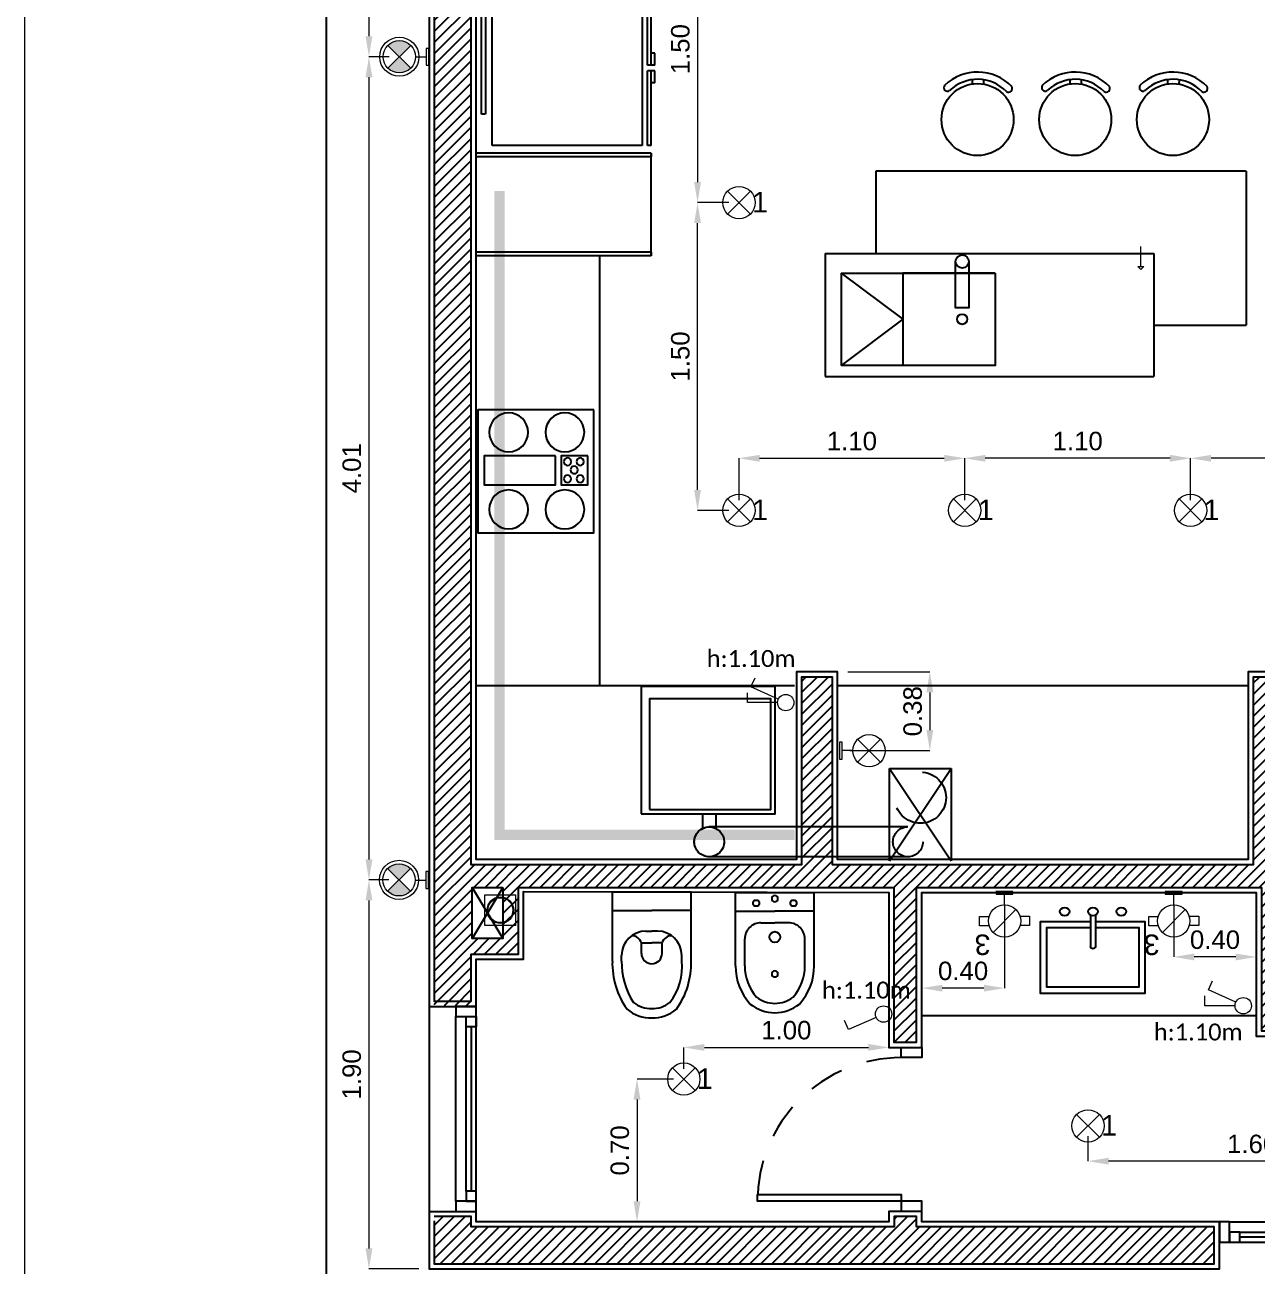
# Model space of a CAD drawing. Header units: millimetres. Extents: x 430 to 1353, y -204 to 152.
# Drawn here: x 430.02 to 436.03, y -44.97 to -38.92 of the extents above; entities that cross this region are included whole.
import ezdxf

# ---------------------------------------------------------------- set-up
doc = ezdxf.new("R2010")
doc.units = ezdxf.units.MM
doc.linetypes.add('DASHED', pattern=[0.3, 0.17, -0.13])
doc.layers.get('0').update_dxf_attribs({"color": 250})
doc.layers.get('Defpoints').update_dxf_attribs({"color": 252})
for name, color, linetype in [('AR - Carpinteria', 252, 'Continuous'), ('AR - Equipamiento Fijo', 252, 'Continuous'), ('AR - Ht', 252, 'Continuous'), ('AR - Proyeccion', 252, 'DASHED'), ('AR - Vista 05', 252, 'Continuous'), ('AR - Vista 1', 252, 'Continuous'), ('AR - Vista 4', 252, 'Continuous'), ('AR-VISTA-1', 252, 'Continuous')]:
    doc.layers.add(name, color=color, linetype=linetype)
for name, color, linetype, lineweight in [('ND-Apliques', 1, 'Continuous', 15), ('ND-Cotas', 252, 'Continuous', 9), ('ND-GLOBAL_Notas', 252, 'Continuous', 9), ('ND-Llaves', 92, 'Continuous', 9)]:
    doc.layers.add(name, color=color, linetype=linetype, lineweight=lineweight)
doc.styles.add('Cota General 1 50', font='arial.ttf')
doc.styles.add('IMPLANTACION', font='arial.ttf', dxfattribs={"height": 0.3})
doc.styles.get("Standard").update_dxf_attribs({"font": 'arial.ttf'})
doc.dimstyles.new('Copia de Cota General 1 50 ND', dxfattribs={"dimtxt": 0.09, "dimasz": 0.1, "dimexe": 0, "dimexo": 0.05, "dimgap": 0.0375, "dimtad": 1, "dimzin": 0, "dimdsep": 46, "dimtxsty": 'Cota General 1 50', "dimcen": 0.225, "dimdle": 0.1, "dimclrd": 256, "dimclre": 256, "dimclrt": 1, "dimadec": 0, "dimazin": 0, "dimtfac": 1, "dimtix": 1, "dimtmove": 2, "dimatfit": 3, "dimfxl": 1, "dimtolj": 1, "dimtzin": 0, "dimlwd": -1, "dimlwe": -1, "dimarcsym": 0})

# ---------------------------------------------------------------- blocks, each defined once
blk = doc.blocks.new('Aplique_pared_baño')
for p, q in [((-0.0551, 0.0876), (0.0561, 0.1988)), ((-0.0002, 0.0645), (-0.0002, 0.0125)), ((-0.0412, 0), (0.0414, 0))]:
    blk.add_line(p, q)
for points in [[(-0.0747, 0.1203), (-0.1214, 0.1203), (-0.1214, 0.166), (-0.0747, 0.166)], [(0.0757, 0.166), (0.1224, 0.166), (0.1224, 0.1203), (0.0757, 0.1203)]]:
    blk.add_lwpolyline(points)
blk.add_lwpolyline([(-0.0412, 0), (0.0412, 0), (0.0412, 0.0125), (-0.0412, 0.0125)], close=True)
blk.add_circle((0.0005, 0.1432), 0.0786)
at = {"insert": (0.0696, 0.3085), "char_height": 0.1, "attachment_point": 1, "style": 'IMPLANTACION'}
blk.add_mtext_dynamic_manual_height_columns('3', width=0.089627, gutter_width=1.5, heights=[0], dxfattribs=at)
blk = doc.blocks.new('Aplique_ext_caja 7x7')
for p, q in [((-0.0556, 0.0556), (0.0556, -0.0556)), ((-0.0556, -0.0556), (0.0556, 0.0556))]:
    blk.add_line(p, q)
blk.add_circle((0, 0), 0.0786)
blk = doc.blocks.new('*U435')
blk.add_blockref('Aplique_ext_caja 7x7', (0, 0))
at = {"insert": (0.0634, 0.0523), "char_height": 0.1, "attachment_point": 1, "style": 'IMPLANTACION'}
blk.add_mtext_dynamic_manual_height_columns('1', width=0.080108, gutter_width=0.5582, heights=[0], dxfattribs=at)
blk = doc.blocks.new('*U427')
blk.add_blockref('Aplique_ext_caja 7x7', (0, 0))
at = {"insert": (0.0634, 0.0523), "char_height": 0.1, "attachment_point": 1, "style": 'IMPLANTACION'}
blk.add_mtext_dynamic_manual_height_columns('1', width=0.080108, gutter_width=0.5582, heights=[0], dxfattribs=at)
blk = doc.blocks.new('*U428')
blk.add_blockref('Aplique_ext_caja 7x7', (0, 0))
at = {"insert": (0.0634, 0.0523), "char_height": 0.1, "attachment_point": 1, "style": 'IMPLANTACION'}
blk.add_mtext_dynamic_manual_height_columns('1', width=0.080108, gutter_width=0.5582, heights=[0], dxfattribs=at)
blk = doc.blocks.new('*U429')
blk.add_blockref('Aplique_ext_caja 7x7', (0, 0))
at = {"insert": (0.0634, 0.0523), "char_height": 0.1, "attachment_point": 1, "style": 'IMPLANTACION'}
blk.add_mtext_dynamic_manual_height_columns('1', width=0.080108, gutter_width=0.5582, heights=[0], dxfattribs=at)
blk = doc.blocks.new('*U374')
blk.add_blockref('Aplique_ext_caja 7x7', (0, 0))
at = {"insert": (0.0634, 0.0523), "char_height": 0.1, "attachment_point": 1, "style": 'IMPLANTACION'}
blk.add_mtext_dynamic_manual_height_columns('1', width=0.080108, gutter_width=0.5582, heights=[0], dxfattribs=at)
blk = doc.blocks.new('*U378')
blk.add_blockref('Aplique_ext_caja 7x7', (0, 0))
at = {"insert": (0.0634, 0.0523), "char_height": 0.1, "attachment_point": 1, "style": 'IMPLANTACION'}
blk.add_mtext_dynamic_manual_height_columns('1', width=0.080108, gutter_width=0.5582, heights=[0], dxfattribs=at)
blk = doc.blocks.new('Extracttor_de_aire')
for p, q in [((0, 0), (0, 0.15)), ((0, 0.15), (0.15, 0.15)), ((0.15, 0), (0.15, 0.15)), ((0.15, 0), (0, 0))]:
    blk.add_line(p, q)
for radius in [0.0649, 0.0607]:
    blk.add_circle((0.075, 0.075), radius)
blk = doc.blocks.new('Llave_2_puntos')
for points in [[(0, 0.11), (0, 0.2563), (0.0478, 0.2563)], [(0.0166, 0.1064), (0.0773, 0.2395), (0.1208, 0.2197)]]:
    blk.add_lwpolyline(points)
blk.add_circle((0, 0.07), 0.04)
blk = doc.blocks.new('Aplieque_Cielo-tierra')
h = blk.add_hatch(color=256)
h.dxf.hatch_style = 1
h.paths.add_polyline_path([(0.0004, 0.1432), (-0.0552, 0.1988, 0.293406), (-0.0733, 0.1157, 0.107717), (-0.0552, 0.0876)])
h.paths.add_polyline_path([(0.0741, 0.1706, 0.107717), (0.056, 0.1988), (0.0004, 0.1432), (0.056, 0.0876, 0.293406)])
for p, q in [((-0.0552, 0.1988), (0.056, 0.0876)), ((-0.0552, 0.0876), (0.056, 0.1988)), ((-0.0003, 0.0645), (-0.0003, 0.0125)), ((-0.0413, 0), (0.0413, 0))]:
    blk.add_line(p, q)
blk.add_lwpolyline([(-0.0413, 0), (0.041, 0), (0.041, 0.0125), (-0.0413, 0.0125)], close=True)
for radius in [0.0953, 0.0786]:
    blk.add_circle((0.0004, 0.1432), radius)
blk = doc.blocks.new('A$C6d3acbdb')
for p, q in [((0.023, 0.1988), (0.1342, 0.0876)), ((0.023, 0.0876), (0.1342, 0.1988)), ((0.078, 0.0645), (0.078, 0.0125)), ((0.037, 0), (0.1195, 0))]:
    blk.add_line(p, q)
blk.add_lwpolyline([(0.037, 0), (0.1193, 0), (0.1193, 0.0125), (0.037, 0.0125)], close=True)
blk.add_circle((0.0786, 0.1432), 0.0786)
blk = doc.blocks.new('Llave_1_punto')
blk.add_lwpolyline([(0.0166, 0.1064), (0.0773, 0.2395), (0.1208, 0.2197)])
blk.add_circle((0, 0.07), 0.04)
blk = doc.blocks.new('GDFGSDGS')
for points in [[(2378.0846, 1626.4541), (2378.0846, 1625.8891), (2377.4847, 1625.8891), (2377.4847, 1626.4541)], [(2377.8591, 1626.4244), (2377.8591, 1626.295), (2377.7191, 1626.295), (2377.7191, 1626.4244)], [(2377.8591, 1626.2678), (2377.8591, 1625.9206), (2377.7191, 1625.9206), (2377.7191, 1626.2678)]]:
    blk.add_lwpolyline(points, close=True)
for centre, radius in [((2377.5986, 1626.313), 0.095), ((2377.748, 1626.3874), 0.018), ((2377.7912, 1626.3588), 0.018), ((2377.8314, 1626.3874), 0.018), ((2377.9746, 1626.313), 0.095), ((2377.748, 1626.3263), 0.018), ((2377.8314, 1626.3263), 0.018), ((2377.5986, 1626.0392), 0.095), ((2377.9746, 1626.0392), 0.095)]:
    blk.add_circle(centre, radius)
blk = doc.blocks.new('Muko07pl')
at = {"color": 0, "linetype": 'ByBlock'}
for p, q in [((-0.2678, 0), (0.2238, 0)), ((-0.2678, -0.0155), (-0.2678, 0)), ((0.2238, -0.0155), (0.2238, 0)), ((-0.3983, -0.0443), (0.3543, -0.0443)), ((-0.3983, -0.6643), (-0.3983, -0.0443)), ((-0.2678, -0.0177), (0.2238, -0.0177)), ((0.3543, -0.0443), (0.3543, -0.6643)), ((0.3543, -0.6643), (-0.3983, -0.6643)), ((-0.3983, -0.6864), (-0.0886, -0.6864)), ((-0.3983, -0.7019), (-0.3983, -0.6864)), ((-0.3983, -0.7019), (-0.0886, -0.7019)), ((-0.1383, -0.7019), (-0.0886, -0.7019)), ((-0.1383, -0.7174), (-0.1383, -0.7019)), ((-0.1383, -0.7174), (-0.0886, -0.7174)), ((-0.0886, -0.7019), (-0.0886, -0.6864)), ((-0.0886, -0.7174), (-0.0886, -0.7019)), ((-0.0663, -0.6864), (0.3543, -0.6864)), ((-0.0663, -0.7019), (-0.0663, -0.6864)), ((-0.0663, -0.7174), (-0.0663, -0.7019)), ((-0.0663, -0.7019), (-0.0166, -0.7019)), ((-0.0663, -0.7019), (0.3543, -0.7019)), ((-0.0663, -0.7174), (-0.0166, -0.7174)), ((-0.0166, -0.7174), (-0.0166, -0.7019)), ((0.3543, -0.7019), (0.3543, -0.6864))]:
    blk.add_line(p, q, dxfattribs=at)
blk = doc.blocks.new('bacha')
for p, q in [((519.8093, 72.6797), (519.8093, 72.8317)), ((519.8333, 72.6797), (519.8333, 72.8317))]:
    blk.add_line(p, q)
for points in [[(519.8093, 72.7107), (519.5647, 72.7107), (519.5647, 73.0584), (520.0757, 73.0584), (520.0757, 72.7107), (519.8333, 72.7107)], [(519.8093, 72.7407), (519.5947, 72.7407), (519.5947, 73.0284), (520.0457, 73.0284), (520.0457, 72.7407), (519.8333, 72.7407)]]:
    blk.add_lwpolyline(points)
blk.add_arc((519.8213, 72.8305), 0.0121, 5.54641, 174.45359)
at = {"extrusion": (0, 0, -1)}
for centre in [(519.6832, 72.6611), (519.8213, 72.6611), (519.9593, 72.6611)]:
    blk.add_ellipse(centre, major_axis=(0.0235, 0), ratio=0.85, start_param=3.141593, end_param=9.424778, dxfattribs=at)
blk = doc.blocks.new('BIDE2-VS')
for p, q in [((-0.19, 0), (0.19, 0)), ((-0.19, -0.3541), (-0.19, 0)), ((0.19, -0.3541), (0.19, 0)), ((-0.19, -0.09), (0, -0.09)), ((0.19, -0.09), (0, -0.09)), ((-0.0669, -0.146), (0, -0.146)), ((0.0669, -0.146), (0, -0.146)), ((-0.145, -0.3541), (-0.145, -0.2242)), ((0.145, -0.3541), (0.145, -0.2242)), ((-0.145, -0.3541), (-0.145, -0.3273))]:
    blk.add_line(p, q)
for centre, radius in [((-0.09, -0.0515), 0.015), ((0.09, -0.0515), 0.015), ((0, -0.215), 0.026)]:
    blk.add_circle(centre, radius)
for centre, radius, start, end in [((0, -0.0302), 0.015, 90, 270), ((0, -0.0302), 0.015, 270, 90), ((-0.0669, -0.2242), 0.0781, 89.99997, 179.99998), ((0.0669, -0.2242), 0.0781, 0.00002, 90.00003), ((0.0839, -0.3541), 0.2739, 179.99999, 222.22556), ((0.0839, -0.3541), 0.2289, 179.99999, 221.31589), ((-0.0839, -0.3541), 0.2289, 318.68411, 0.00001), ((-0.0839, -0.3541), 0.2739, 317.77444, 0.00001), ((0, -0.3927), 0.015, 90, 270), ((0, -0.3927), 0.015, 270, 90), ((0, -0.39), 0.19, 231.24686, 270), ((0, -0.39), 0.145, 232.61896, 270), ((0, -0.39), 0.145, 270, 307.38104), ((0, -0.39), 0.19, 270, 308.75314)]:
    blk.add_arc(centre, radius, start, end)
blk = doc.blocks.new('INOD3-VS')
for p, q in [((-0.19, 0), (0.19, 0)), ((-0.19, -0.3341), (-0.19, 0)), ((0.19, -0.3341), (0.19, 0)), ((-0.19, -0.09), (0, -0.09)), ((0.19, -0.09), (0, -0.09)), ((-0.0277, -0.19), (0, -0.19)), ((0.0277, -0.19), (0, -0.19)), ((-0.05, -0.2972), (-0.05, -0.2472)), ((-0.05, -0.2472), (0, -0.2472)), ((0.05, -0.2472), (0, -0.2472)), ((0.05, -0.2972), (0.05, -0.2472)), ((-0.145, -0.3341), (-0.145, -0.3073)), ((0.145, -0.3341), (0.145, -0.3073))]:
    blk.add_line(p, q)
for centre, radius, start, end in [((-0.0277, -0.3073), 0.1173, 90, 179.99998), ((-0.0948, -0.2591), 0.0464, 14.88512, 92.9268), ((0.0277, -0.3073), 0.1173, 0.00002, 90), ((0.0948, -0.2591), 0.0464, 87.0732, 165.11488), ((0, -0.2972), 0.05, 179.99997, 270), ((0, -0.2972), 0.05, 270, 0.00003), ((0.1948, -0.3441), 0.3849, 178.52085, 215.40847), ((0.1977, -0.3446), 0.3429, 178.2465, 213.55057), ((-0.1274, -0.3646), 0.2741, 321.81013, 6.3928), ((-0.1924, -0.3448), 0.3826, 324.47335, 1.59733), ((0, -0.4189), 0.145, 232.61896, 270), ((0, -0.4189), 0.145, 270, 307.38104), ((0, -0.4189), 0.19, 231.24686, 270), ((0, -0.4189), 0.19, 270, 308.75314)]:
    blk.add_arc(centre, radius, start, end)
blk = doc.blocks.new('*U88')
at = {"color": 8}
for p, q in [((0.775, 0.075), (1.4, 0.075)), ((0.725, 0.025), (0.1, 0.025))]:
    blk.add_line(p, q, dxfattribs=at)
at = {"layer": 'AR - Carpinteria'}
for p, q in [((0.05, 0.1), (1.45, 0.1)), ((0.05, 0), (1.45, 0)), ((0.1, 0.05), (0.725, 0.05)), ((1.4, 0.05), (0.775, 0.05))]:
    blk.add_line(p, q, dxfattribs=at)
for points in [[(0, 0), (0.05, 0), (0.05, 0.1), (0, 0.1)], [(0.775, 0.1), (0.725, 0.1), (0.725, 0.05), (0.775, 0.05)], [(1.45, 0.1), (1.4, 0.1), (1.4, 0.05), (1.45, 0.05)], [(1.45, 0), (1.5, 0), (1.5, 0.1), (1.45, 0.1)], [(0.05, 0), (0.1, 0), (0.1, 0.05), (0.05, 0.05)], [(0.725, 0), (0.775, 0), (0.775, 0.05), (0.725, 0.05)]]:
    blk.add_lwpolyline(points, close=True, dxfattribs=at)
blk = doc.blocks.new('*U492')
blk.add_lwpolyline([(0.05, 0.1), (0.05, 0.8), (0.0833, 0.8), (0.0833, 0.1)], close=True)
for points in [[(0, 0), (0.05, 0), (0.05, 0.1), (0, 0.1)], [(0.8, 0), (0.75, 0), (0.75, 0.1), (0.8, 0.1)]]:
    blk.add_lwpolyline(points)
at = {"color": 8, "linetype": 'DASHED'}
blk.add_arc((0.05, 0.1), 0.7, 360, 90, dxfattribs=at)
blk = doc.blocks.new('*U496')
at = {"color": 8}
blk.add_line((0.9, 0.025), (0.1, 0.025), dxfattribs=at)
at = {"layer": 'AR - Carpinteria'}
for p, q in [((0.05, 0.1), (0.95, 0.1)), ((0.05, 0), (0.95, 0)), ((0.1, 0.05), (0.9, 0.05))]:
    blk.add_line(p, q, dxfattribs=at)
for points in [[(0, 0), (0.05, 0), (0.05, 0.1), (0, 0.1)], [(0.95, 0), (1, 0), (1, 0.1), (0.95, 0.1)], [(0.05, 0), (0.1, 0), (0.1, 0.05), (0.05, 0.05)], [(0.95, 0), (0.9, 0), (0.9, 0.05), (0.95, 0.05)]]:
    blk.add_lwpolyline(points, close=True, dxfattribs=at)
blk = doc.blocks.new('PLANTA BAJA')
at = {"layer": 'AR - Ht', "true_color": 0x383838, "transparency": 33554610}
h = blk.add_hatch(dxfattribs=at)
h.set_pattern_fill('ANSI31', color=250, scale=0.012)
h.set_pattern_definition([(45, (-605.2518, -51.777135), (-0.0269407684, 0.0269407684), [])])
h.paths.add_polyline_path([(23.605, 24.735), (23.425, 24.735), (23.425, 24.69), (22.52, 24.69), (22.52, 24.6304), (22.7591, 24.6304), (22.7591, 24.5804), (22.52, 24.5804), (22.52, 24.52), (23.425, 24.52), (23.425, 24.45), (23.605, 24.45)])
h.paths.add_polyline_path([(18.205, 30.805), (18.025, 30.805), (18.025, 30.625), (18.205, 30.625)])
h.paths.add_polyline_path([(0.205, 16.225), (1.215, 16.225), (1.215, 16.405), (0.025, 16.405), (0.025, 10.52), (0.205, 10.52), (0.205, 11.8904), (0.205, 13.0025), (1.1975, 13.0025), (1.1975, 13.0679), (0.5175, 13.0679), (0.5175, 13.1179), (1.1975, 13.1179), (1.1975, 13.1825), (0.205, 13.1825), (0.205, 14.9569), (0.82, 14.9569), (0.82, 15.0769), (0.205, 15.0769)])
h.paths.add_polyline_path([(4.45, 16.405), (2.165, 16.405), (2.165, 16.225), (3.625, 16.225), (3.625, 13.1825), (2.6375, 13.1825), (2.6375, 13.1179), (3.3175, 13.1179), (3.3175, 13.0679), (2.6375, 13.0679), (2.6375, 13.0025), (3.625, 13.0025), (3.625, 12.015), (3.805, 12.015), (3.805, 16.225), (4.45, 16.225)])
h.paths.add_polyline_path([(7.455, 16.405), (5.5, 16.405), (5.5, 16.225), (7.455, 16.225)])
h.paths.add_polyline_path([(7.34, 11.005), (3.805, 11.005), (3.805, 11.075), (3.625, 11.075), (3.625, 10.825), (4.155, 10.825), (4.155, 8.47), (3.625, 8.47), (3.625, 8.35), (4.275, 8.35), (4.275, 10.825), (7.22, 10.825), (7.22, 7.405), (7.225, 7.405), (7.225, 0.025), (7.405, 0.025), (7.405, 7.225), (7.475, 7.225), (7.475, 7.405), (7.34, 7.405)])
h.paths.add_polyline_path([(3.805, 7.405), (2.615, 7.405), (2.615, 7.8154), (2.495, 7.8154), (2.495, 7.405), (0.205, 7.405), (0.205, 7.96), (0.025, 7.96), (0.025, 0.025), (0.205, 0.025), (0.205, 7.225), (3.805, 7.225)])
h.paths.add_polyline_path([(11.69, 7.405), (9.89, 7.405), (9.725, 7.405), (9.725, 7.225), (11.69, 7.225)])
h.paths.add_polyline_path([(14.62, 11.005), (10.81, 11.005), (10.81, 10.825), (14.62, 10.825)])
h.paths.add_polyline_path([(18.225, 11.005), (15.875, 11.005), (15.875, 10.825), (18.055, 10.825), (18.055, 9.505), (17.475, 9.505), (17.475, 9.175), (17.215, 9.175), (17.215, 9.055), (18.055, 9.055), (18.055, 7.405), (17.47, 7.405), (17.47, 7.225), (18.035, 7.225), (18.195, 7.225), (18.22, 7.225), (18.22, 7.405), (18.175, 7.405), (18.175, 10.825), (18.225, 10.825)])
h.paths.add_polyline_path([(18.055, 9.425), (18.055, 9.175), (17.555, 9.175), (17.555, 9.425)], flags=16)
h.paths.add_polyline_path([(16.42, 7.405), (16.375, 7.405), (16.375, 9.95), (16.255, 9.95), (16.255, 7.405), (13.74, 7.405), (13.74, 7.225), (14.29, 7.225), (14.29, 5.415), (14.74, 5.415), (14.74, 7.225), (16.395, 7.225), (16.42, 7.2251)])
h.paths.add_polyline_path([(23.605, 16.405), (21.57, 16.405), (21.57, 16.225), (23.425, 16.225), (23.425, 11.685), (19.375, 11.685), (19.375, 12.365), (19.255, 12.365), (19.17, 12.365), (19.17, 12.245), (19.255, 12.245), (19.255, 11.005), (19.165, 11.005), (19.165, 10.825), (19.375, 10.825), (19.375, 11.565), (23.425, 11.565), (23.425, 7.405), (21.57, 7.405), (21.57, 7.225), (23.605, 7.225)])
h.paths.add_polyline_path([(18.22, 16.405), (17.91, 16.405), (17.91, 16.225), (18.055, 16.225), (18.055, 12.25), (18.22, 12.25), (18.22, 12.36), (18.175, 12.36), (18.175, 16.225), (18.22, 16.225)])
h.paths.add_polyline_path([(21.77, 23.57), (20.7625, 23.57), (20.7625, 23.535), (21.3625, 23.535), (21.3625, 23.435), (20.7625, 23.435), (20.7625, 23.4), (21.66, 23.4), (21.66, 23.165), (21.77, 23.165)])
h.paths.add_polyline_path([(18.9175, 23.535), (19.5125, 23.535), (19.5125, 23.57), (18.215, 23.57), (18.215, 23.615), (18.025, 23.615), (18.025, 19.825), (18.23, 19.825), (18.255, 19.825), (18.255, 20.005), (18.205, 20.005), (18.205, 23.4), (19.5125, 23.4), (19.5125, 23.435), (18.9175, 23.435)])
h.paths.add_polyline_path([(23.605, 30.805), (23.355, 30.805), (23.355, 30.625), (23.425, 30.625), (23.425, 26.15), (21.66, 26.15), (21.66, 24.52), (21.77, 24.52), (21.77, 26.04), (23.425, 26.04), (23.425, 25.785), (23.605, 25.785)])
h.paths.add_polyline_path([(3.825, 20.005), (2.3749, 20.005), (2.3749, 20.055), (2.265, 20.055), (2.265, 20.005), (0.205, 20.005), (0.205, 20.055), (0.025, 20.055), (0.025, 19.825), (3.825, 19.825)])
h.paths.add_polyline_path([(5.605, 23.61), (5.425, 23.61), (5.425, 20.005), (5.375, 20.005), (5.375, 19.825), (5.4, 19.825), (5.605, 19.825)])
h.paths.add_polyline_path([(5.605, 30.805), (5.425, 30.805), (5.425, 30.625), (5.605, 30.625)])
h.paths.add_polyline_path([(0.21, 21.41), (0.21, 21.66), (0.36, 21.66), (0.36, 21.41)], flags=16)
h.paths.add_polyline_path([(0.435, 21.66), (2.2649, 21.66), (2.2649, 20.905), (2.3749, 20.905), (2.3749, 21.66), (4.055, 21.66), (4.055, 20.96), (4.165, 20.96), (4.165, 21.635), (4.165, 22.685), (4.015, 22.685), (4.015, 21.77), (1.965, 21.77), (1.965, 22.685), (1.815, 22.685), (1.815, 21.77), (0.42, 21.77), (0.205, 21.77), (0.205, 30.625), (0.275, 30.625), (0.275, 30.805), (0.23, 30.805), (0.025, 30.805), (0.025, 21.085), (0.205, 21.085), (0.205, 21.335), (0.435, 21.335)])
h.paths.add_polyline_path([(1.995, 8.7404), (1.995, 9.055), (2.445, 9.055), (2.445, 8.7404)], flags=16)
h.paths.add_polyline_path([(2.615, 9.035), (2.615, 9.175), (0.205, 9.175), (0.205, 9.47), (0.025, 9.47), (0.025, 9.035), (0.025, 9.01), (0.205, 9.01), (0.205, 9.055), (1.915, 9.055), (1.915, 8.6604), (2.615, 8.6604)])
h.paths.add_polyline_path([(23.425, 21.935), (23.17, 21.935), (23.17, 22.09), (23.425, 22.09)], flags=16)
h.paths.add_polyline_path([(23.605, 23.4), (23.425, 23.4), (23.425, 23.335), (22.62, 23.335), (22.62, 23.2754), (22.8591, 23.2754), (22.8591, 23.2254), (22.62, 23.2254), (22.62, 23.165), (23.425, 23.165), (23.425, 22.165), (23.095, 22.165), (23.095, 21.935), (21.795, 21.935), (21.66, 21.935), (21.66, 21.865), (21.795, 21.865), (23.425, 21.865), (23.425, 20.005), (21.77, 20.005), (21.77, 21.115), (21.66, 21.115), (21.66, 20.005), (21.605, 20.005), (21.605, 19.825), (21.64, 19.825), (23.605, 19.825)])
at = {"layer": 'AR - Carpinteria'}
blk.add_line((0, 21.08), (0, 20.08), dxfattribs=at)
at = {"layer": 'AR - Equipamiento Fijo'}
for p, q in [((3.98, 25.1501), (2.1769, 25.1499)), ((2.1769, 25.1499), (2.1769, 24.75)), ((1.93, 24.75), (1.93, 24.15)), ((0.83, 24.738), (0.83, 22.6415)), ((2.0072, 24.654), (2.0073, 24.204)), ((2.0072, 24.654), (2.3072, 24.4291)), ((2.0073, 24.654), (2.7572, 24.6542)), ((2.7572, 24.6542), (2.3072, 24.6537)), ((2.3072, 24.6541), (2.3073, 24.2041)), ((2.3072, 24.4291), (2.0073, 24.2042)), ((3.53, 24.4), (3.98, 24.4)), ((1.93, 24.15), (3.53, 24.15)), ((1.78, 22.6415), (0.23, 22.6415)), ((3.99, 22.6415), (1.99, 22.6415)), ((2.3999, 21.035), (4.03, 21.035))]:
    blk.add_line(p, q, dxfattribs=at)
for points in [[(2.6294, 24.7087), (2.6294, 24.4839), (2.565, 24.4839), (2.565, 24.7095)], [(2.7572, 24.6542), (2.7573, 24.2042), (2.0073, 24.2042)], [(1.3314, 22.0189), (1.3314, 21.9469)], [(1.3981, 21.9469), (1.3981, 22.0189)]]:
    blk.add_lwpolyline(points, dxfattribs=at)
for points in [[(1.0335, 22.0189), (1.6855, 22.0189), (1.6855, 22.6383), (1.0335, 22.6383)], [(1.0735, 22.0389), (1.6655, 22.0389), (1.6655, 22.5788), (1.0735, 22.5788)]]:
    blk.add_lwpolyline(points, close=True, dxfattribs=at)
for centre, radius in [((2.5974, 24.7103), 0.0321), ((2.5972, 24.4291), 0.025), ((1.3648, 21.882), 0.0729)]:
    blk.add_circle(centre, radius, dxfattribs=at)
at = {"layer": 'AR - Proyeccion', "ltscale": 20}
for p, q in [((2.2435, 22.2389), (2.5435, 21.7889)), ((2.2435, 21.7889), (2.5435, 22.2389)), ((2.5435, 22.2389), (2.5435, 21.7889)), ((2.3328, 21.9549), (1.3648, 21.9549)), ((2.3328, 21.8091), (1.3648, 21.8091))]:
    blk.add_line(p, q, dxfattribs=at)
blk.add_lwpolyline([(2.2435, 21.7889), (2.2435, 22.2389), (2.5435, 22.2389)], dxfattribs=at)
at = {"layer": 'AR - Proyeccion', "ltscale": 2}
for centre, radius in [((2.3935, 22.0972), 0.125), ((1.3648, 21.882), 0.0729), ((2.3328, 21.882), 0.0729)]:
    blk.add_circle(centre, radius, dxfattribs=at)
at = {"layer": 'AR - Vista 05'}
for p, q in [((1.0818, 25.238), (0.23, 25.238)), ((1.0818, 25.238), (1.0818, 25.22)), ((1.0818, 24.738), (1.0818, 25.238)), ((1.0818, 25.22), (0.23, 25.22)), ((3.98, 25.1501), (3.98, 24.4)), ((1.0818, 24.756), (0.23, 24.756)), ((1.0818, 24.756), (1.0818, 24.738)), ((1.93, 24.75), (3.53, 24.75)), ((3.53, 24.75), (3.53, 24.15)), ((1.0818, 24.738), (0.23, 24.738)), ((1.0818, 24.738), (0.23, 24.738)), ((0, 20.08), (0.23, 20.08))]:
    blk.add_line(p, q, dxfattribs=at)
for points in [[(0, 30.83), (0, 21.08), (0.23, 21.08), (0.23, 21.31), (0.46, 21.31), (0.46, 21.64), (2.2399, 21.635), (2.2399, 20.88), (2.3999, 20.88), (2.3999, 21.635), (4.03, 21.635), (4.03, 20.935), (4.19, 20.935), (4.19, 21.635), (4.19, 22.71), (3.99, 22.71), (3.99, 21.795), (1.99, 21.795), (1.99, 22.71), (1.79, 22.71), (1.79, 21.795), (0.42, 21.795), (0.23, 21.795), (0.23, 30.6)], [(0, 20.08), (0, 19.8), (3.85, 19.8), (3.85, 20.03), (2.3999, 20.03), (2.3999, 20.08), (2.2399, 20.08), (2.24, 20.03), (0.23, 20.03), (0.23, 20.08)]]:
    blk.add_lwpolyline(points, dxfattribs=at)
at = {"layer": 'AR - Vista 1'}
for p, q in [((0.21, 21.66), (0.36, 21.41)), ((0.36, 21.66), (0.21, 21.41))]:
    blk.add_line(p, q, dxfattribs=at)
at = {"layer": 'AR - Vista 4'}
for points in [[(0.025, 30.805), (0.025, 21.105), (0.205, 21.105), (0.205, 21.335), (0.435, 21.335), (0.435, 21.66), (2.2649, 21.66), (2.2649, 20.905), (2.3749, 20.905), (2.3749, 21.66), (4.055, 21.66), (4.055, 20.96), (4.165, 20.96), (4.165, 21.635), (4.165, 22.685), (4.015, 22.685), (4.015, 21.77), (1.965, 21.77), (1.965, 22.685), (1.815, 22.685), (1.815, 21.77), (0.42, 21.77), (0.205, 21.77), (0.205, 30.625)], [(0.025, 20.035), (0.025, 19.825), (3.825, 19.825), (3.825, 20.005), (2.3749, 20.005), (2.3749, 20.055), (2.265, 20.055), (2.265, 20.005), (0.205, 20.005), (0.205, 20.055), (0.025, 20.055)]]:
    blk.add_lwpolyline(points, dxfattribs=at)
blk.add_lwpolyline([(0.36, 21.66), (0.36, 21.41), (0.21, 21.41), (0.21, 21.66)], close=True, dxfattribs=at)
at = {"layer": 'AR-VISTA-1'}
blk.add_lwpolyline([(0, 19.3), (-0.5, 19.3), (-0.5, 30.83), (-0.5, 31.33), (-0.0056, 31.33)], dxfattribs=at)
at = {"layer": 'AR - Carpinteria', "rotation": 90}
for name, p in [('*U496', (0.23, 20.08)), ('*U492', (2.3999, 20.08))]:
    blk.add_blockref(name, p, dxfattribs=at)
at = {"layer": 'AR - Carpinteria'}
blk.add_blockref('*U88', (3.85, 19.93), dxfattribs=at)
at = {"layer": 'AR - Equipamiento Fijo', "xscale": 1.178129104726381, "yscale": 1.178129104726381, "zscale": 1.178129104726381, "rotation": 90}
blk.add_blockref('Muko07pl', (0.2549, 25.7447), dxfattribs=at)
at = {"layer": 'AR - Equipamiento Fijo', "xscale": -1}
for name, p, rotation in [('GDFGSDGS', (-1625.6517, -2354.0967), 270), ('bacha', (-516.5871, 94.2031), 180)]:
    blk.add_blockref(name, p, dxfattribs=dict(at, rotation=rotation))
at = {"layer": 'AR - Equipamiento Fijo', "xscale": 1.01, "yscale": 1.01, "zscale": 1.01}
for name, p in [('INOD3-VS', (1.0846, 21.6385)), ('BIDE2-VS', (1.6843, 21.635))]:
    blk.add_blockref(name, p, dxfattribs=at)
blk = doc.blocks.new('BANQUETASS')
for p, q in [((92.7962, -376.01), (92.7966, -375.9895)), ((92.8517, -376.011), (92.8521, -375.9904))]:
    blk.add_line(p, q)
blk.add_circle((92.8209, -376.184), 0.1757)
for centre, radius, start, end in [((92.8209, -376.184), 0.2312, 43.99794, 133.99794), ((92.6752, -376.0278), 0.018, 145.8866, 302.10928), ((92.8209, -376.184), 0.1961, 43.99794, 133.99794), ((92.9721, -376.0329), 0.018, 235.8866, 32.10928)]:
    blk.add_arc(centre, radius, start, end)
blk = doc.blocks.new('*D611')
at = {"layer": 'Defpoints', "color": 0, "transparency": 16777216}
for p in [(434.6027, -41.0367), (434.6027, -41.2906), (435.7027, -41.2906)]:
    blk.add_point(p, dxfattribs=at)
at = {"layer": 'ND-Cotas', "transparency": 16777216}
for p, q in [((434.6027, -41.2406), (434.6027, -41.0367)), ((435.6027, -41.0367), (434.7027, -41.0367)), ((435.7027, -41.2406), (435.7027, -41.0367))]:
    blk.add_line(p, q, dxfattribs=at)
for points in [[(434.7027, -41.0201), (434.7027, -41.0534), (434.6027, -41.0367)], [(435.6027, -41.0201), (435.6027, -41.0534), (435.7027, -41.0367)]]:
    blk.add_solid(points, dxfattribs=at)
at = {"layer": 'ND-Cotas', "color": 1, "transparency": 16777216, "insert": (435.1527, -40.9533), "char_height": 0.09, "attachment_point": 5, "style": 'Cota General 1 50'}
blk.add_mtext('\\A1;1.10', dxfattribs=at)
blk = doc.blocks.new('*D612')
at = {"layer": 'Defpoints', "color": 0, "transparency": 16777216}
for p in [(435.7027, -41.0367), (435.7027, -41.2906), (436.8027, -41.2906)]:
    blk.add_point(p, dxfattribs=at)
at = {"layer": 'ND-Cotas', "transparency": 16777216}
for p, q in [((435.7027, -41.2406), (435.7027, -41.0367)), ((436.7027, -41.0367), (435.8027, -41.0367)), ((436.8027, -41.2406), (436.8027, -41.0367))]:
    blk.add_line(p, q, dxfattribs=at)
for points in [[(435.8027, -41.0201), (435.8027, -41.0534), (435.7027, -41.0367)], [(436.7027, -41.0201), (436.7027, -41.0534), (436.8027, -41.0367)]]:
    blk.add_solid(points, dxfattribs=at)
at = {"layer": 'ND-Cotas', "color": 1, "transparency": 16777216, "insert": (436.2527, -40.9533), "char_height": 0.09, "attachment_point": 5, "style": 'Cota General 1 50'}
blk.add_mtext('\\A1;1.10', dxfattribs=at)
blk = doc.blocks.new('*D613')
at = {"layer": 'Defpoints', "color": 0, "transparency": 16777216}
for p in [(434.6027, -41.0367), (433.5027, -41.2906), (434.6027, -41.2906)]:
    blk.add_point(p, dxfattribs=at)
at = {"layer": 'ND-Cotas', "transparency": 16777216}
for p, q in [((433.5027, -41.2406), (433.5027, -41.0367)), ((433.6027, -41.0367), (434.5027, -41.0367)), ((434.6027, -41.2406), (434.6027, -41.0367))]:
    blk.add_line(p, q, dxfattribs=at)
for points in [[(433.6027, -41.0201), (433.6027, -41.0534), (433.5027, -41.0367)], [(434.5027, -41.0201), (434.5027, -41.0534), (434.6027, -41.0367)]]:
    blk.add_solid(points, dxfattribs=at)
at = {"layer": 'ND-Cotas', "color": 1, "transparency": 16777216, "insert": (434.0527, -40.9533), "char_height": 0.09, "attachment_point": 5, "style": 'Cota General 1 50'}
blk.add_mtext('\\A1;1.10', dxfattribs=at)
blk = doc.blocks.new('*D614')
at = {"layer": 'Defpoints', "color": 0, "transparency": 16777216}
for p in [(433.3007, -39.7906), (433.5027, -39.7906), (433.5027, -41.2906)]:
    blk.add_point(p, dxfattribs=at)
at = {"layer": 'ND-Cotas', "transparency": 16777216}
for p, q in [((433.4527, -39.7906), (433.3007, -39.7906)), ((433.3007, -41.1906), (433.3007, -39.8906)), ((433.4527, -41.2906), (433.3007, -41.2906))]:
    blk.add_line(p, q, dxfattribs=at)
for points in [[(433.2841, -39.8906), (433.3174, -39.8906), (433.3007, -39.7906)], [(433.2841, -41.1906), (433.3174, -41.1906), (433.3007, -41.2906)]]:
    blk.add_solid(points, dxfattribs=at)
at = {"layer": 'ND-Cotas', "color": 1, "transparency": 16777216, "insert": (433.2173, -40.5406), "char_height": 0.09, "attachment_point": 5, "rotation": 90, "style": 'Cota General 1 50'}
blk.add_mtext('\\A1;1.50', dxfattribs=at)
blk = doc.blocks.new('*D615')
at = {"layer": 'Defpoints', "color": 0, "transparency": 16777216}
for p in [(435.2029, -44.2905), (436.8027, -44.2906), (435.2029, -44.4625)]:
    blk.add_point(p, dxfattribs=at)
at = {"layer": 'ND-Cotas', "transparency": 16777216}
for p, q in [((435.2029, -44.3405), (435.2029, -44.4625)), ((436.8027, -44.3406), (436.8027, -44.4625)), ((436.7027, -44.4625), (435.3029, -44.4625))]:
    blk.add_line(p, q, dxfattribs=at)
for points in [[(435.3029, -44.4458), (435.3029, -44.4792), (435.2029, -44.4625)], [(436.7027, -44.4458), (436.7027, -44.4792), (436.8027, -44.4625)]]:
    blk.add_solid(points, dxfattribs=at)
at = {"layer": 'ND-Cotas', "color": 1, "transparency": 16777216, "insert": (436.0028, -44.3791), "char_height": 0.09, "attachment_point": 5, "style": 'Cota General 1 50'}
blk.add_mtext('\\A1;1.60', dxfattribs=at)
blk = doc.blocks.new('*D616')
at = {"layer": 'Defpoints', "color": 0, "transparency": 16777216}
for p in [(433.2338, -44.0625), (433.0058, -44.758), (433.2279, -44.758)]:
    blk.add_point(p, dxfattribs=at)
at = {"layer": 'ND-Cotas', "transparency": 16777216}
for p, q in [((433.1838, -44.0625), (433.0058, -44.0625)), ((433.0058, -44.1625), (433.0058, -44.658)), ((433.1779, -44.758), (433.0058, -44.758))]:
    blk.add_line(p, q, dxfattribs=at)
for points in [[(432.9891, -44.1625), (433.0225, -44.1625), (433.0058, -44.0625)], [(432.9891, -44.658), (433.0225, -44.658), (433.0058, -44.758)]]:
    blk.add_solid(points, dxfattribs=at)
at = {"layer": 'ND-Cotas', "color": 1, "transparency": 16777216, "insert": (432.9223, -44.4102), "char_height": 0.09, "attachment_point": 5, "rotation": 90, "style": 'Cota General 1 50'}
blk.add_mtext('\\A1;0.70', dxfattribs=at)
blk = doc.blocks.new('*D617')
at = {"layer": 'Defpoints', "color": 0, "transparency": 16777216}
for p in [(434.2328, -43.908), (434.2328, -43.908), (433.2338, -44.0625)]:
    blk.add_point(p, dxfattribs=at)
at = {"layer": 'ND-Cotas', "transparency": 16777216}
for p, q in [((434.2328, -43.858), (434.2328, -43.908)), ((433.2338, -44.0125), (433.2338, -43.908)), ((433.3338, -43.908), (434.1328, -43.908))]:
    blk.add_line(p, q, dxfattribs=at)
for points in [[(433.3338, -43.8913), (433.3338, -43.9246), (433.2338, -43.908)], [(434.1328, -43.8913), (434.1328, -43.9246), (434.2328, -43.908)]]:
    blk.add_solid(points, dxfattribs=at)
at = {"layer": 'ND-Cotas', "color": 1, "transparency": 16777216, "insert": (433.7333, -43.8245), "char_height": 0.09, "attachment_point": 5, "style": 'Cota General 1 50'}
blk.add_mtext('\\A1;1.00', dxfattribs=at)
blk = doc.blocks.new('*D619')
at = {"layer": 'Defpoints', "color": 0, "transparency": 16777216}
for p in [(435.6206, -43.1611), (436.0229, -43.153), (435.6206, -43.4672)]:
    blk.add_point(p, dxfattribs=at)
at = {"layer": 'ND-Cotas', "transparency": 16777216}
for p, q in [((435.6206, -43.2111), (435.6206, -43.4672)), ((436.0229, -43.203), (436.0229, -43.4672)), ((435.9229, -43.4672), (435.7206, -43.4672))]:
    blk.add_line(p, q, dxfattribs=at)
for points in [[(435.7206, -43.4505), (435.7206, -43.4838), (435.6206, -43.4672)], [(435.9229, -43.4505), (435.9229, -43.4838), (436.0229, -43.4672)]]:
    blk.add_solid(points, dxfattribs=at)
at = {"layer": 'ND-Cotas', "color": 1, "transparency": 16777216, "insert": (435.8217, -43.3837), "char_height": 0.09, "attachment_point": 5, "style": 'Cota General 1 50'}
blk.add_mtext('\\A1;0.40', dxfattribs=at)
blk = doc.blocks.new('*D620')
at = {"layer": 'Defpoints', "color": 0, "transparency": 16777216}
for p in [(434.3928, -43.153), (434.7962, -43.1611), (434.3928, -43.6192)]:
    blk.add_point(p, dxfattribs=at)
at = {"layer": 'ND-Cotas', "transparency": 16777216}
for p, q in [((434.3928, -43.203), (434.3928, -43.6192)), ((434.7962, -43.2111), (434.7962, -43.6192)), ((434.6962, -43.6192), (434.4928, -43.6192))]:
    blk.add_line(p, q, dxfattribs=at)
for points in [[(434.4928, -43.6025), (434.4928, -43.6359), (434.3928, -43.6192)], [(434.6962, -43.6025), (434.6962, -43.6359), (434.7962, -43.6192)]]:
    blk.add_solid(points, dxfattribs=at)
at = {"layer": 'ND-Cotas', "color": 1, "transparency": 16777216, "insert": (434.5945, -43.5357), "char_height": 0.09, "attachment_point": 5, "style": 'Cota General 1 50'}
blk.add_mtext('\\A1;0.40', dxfattribs=at)
blk = doc.blocks.new('*D621')
at = {"layer": 'Defpoints', "color": 0, "transparency": 16777216}
for p in [(433.9829, -42.078), (433.9931, -42.4615), (434.4326, -42.4615)]:
    blk.add_point(p, dxfattribs=at)
at = {"layer": 'ND-Cotas', "transparency": 16777216}
for p, q in [((434.0329, -42.078), (434.4326, -42.078)), ((434.4326, -42.178), (434.4326, -42.3615)), ((434.0431, -42.4615), (434.4326, -42.4615))]:
    blk.add_line(p, q, dxfattribs=at)
for points in [[(434.4159, -42.178), (434.4492, -42.178), (434.4326, -42.078)], [(434.4159, -42.3615), (434.4492, -42.3615), (434.4326, -42.4615)]]:
    blk.add_solid(points, dxfattribs=at)
at = {"layer": 'ND-Cotas', "color": 1, "transparency": 16777216, "insert": (434.3491, -42.2697), "char_height": 0.09, "attachment_point": 5, "rotation": 90, "style": 'Cota General 1 50'}
blk.add_mtext('\\A1;0.38', dxfattribs=at)
blk = doc.blocks.new('*D622')
at = {"layer": 'Defpoints', "color": 0, "transparency": 16777216}
for p in [(433.5013, -38.295), (433.3007, -39.7906), (433.5027, -39.7906)]:
    blk.add_point(p, dxfattribs=at)
at = {"layer": 'ND-Cotas', "transparency": 16777216}
for p, q in [((433.4513, -38.295), (433.3007, -38.295)), ((433.3007, -38.395), (433.3007, -39.6906)), ((433.4527, -39.7906), (433.3007, -39.7906))]:
    blk.add_line(p, q, dxfattribs=at)
for points in [[(433.2841, -38.395), (433.3174, -38.395), (433.3007, -38.295)], [(433.2841, -39.6906), (433.3174, -39.6906), (433.3007, -39.7906)]]:
    blk.add_solid(points, dxfattribs=at)
at = {"layer": 'ND-Cotas', "color": 1, "transparency": 16777216, "insert": (433.2173, -39.0428), "char_height": 0.09, "attachment_point": 5, "rotation": 90, "style": 'Cota General 1 50'}
blk.add_mtext('\\A1;1.50', dxfattribs=at)
blk = doc.blocks.new('*D694')
at = {"layer": 'Defpoints', "color": 0, "transparency": 16777216}
for p in [(431.8501, -35.058), (431.6998, -39.0797), (431.8479, -39.0797)]:
    blk.add_point(p, dxfattribs=at)
at = {"layer": 'ND-Cotas', "transparency": 16777216}
for p, q in [((431.8001, -35.058), (431.6998, -35.058)), ((431.6998, -35.158), (431.6998, -38.9797)), ((431.7979, -39.0797), (431.6998, -39.0797))]:
    blk.add_line(p, q, dxfattribs=at)
for points in [[(431.6832, -35.158), (431.7165, -35.158), (431.6998, -35.058)], [(431.6832, -38.9797), (431.7165, -38.9797), (431.6998, -39.0797)]]:
    blk.add_solid(points, dxfattribs=at)
at = {"layer": 'ND-Cotas', "color": 1, "transparency": 16777216, "insert": (431.6164, -37.0689), "char_height": 0.09, "attachment_point": 5, "rotation": 90, "style": 'Cota General 1 50'}
blk.add_mtext('\\A1;4.02', dxfattribs=at)
blk = doc.blocks.new('*D695')
at = {"layer": 'Defpoints', "color": 0, "transparency": 16777216}
for p in [(431.8479, -39.0797), (431.6998, -43.0915), (431.8464, -43.0915)]:
    blk.add_point(p, dxfattribs=at)
at = {"layer": 'ND-Cotas', "transparency": 16777216}
for p, q in [((431.7979, -39.0797), (431.6998, -39.0797)), ((431.6998, -39.1797), (431.6998, -42.9915)), ((431.7964, -43.0915), (431.6998, -43.0915))]:
    blk.add_line(p, q, dxfattribs=at)
for points in [[(431.6832, -39.1797), (431.7165, -39.1797), (431.6998, -39.0797)], [(431.6832, -42.9915), (431.7165, -42.9915), (431.6998, -43.0915)]]:
    blk.add_solid(points, dxfattribs=at)
at = {"layer": 'ND-Cotas', "color": 1, "transparency": 16777216, "insert": (431.6164, -41.0856), "char_height": 0.09, "attachment_point": 5, "rotation": 90, "style": 'Cota General 1 50'}
blk.add_mtext('\\A1;4.01', dxfattribs=at)
blk = doc.blocks.new('*D696')
at = {"layer": 'Defpoints', "color": 0, "transparency": 16777216}
for p in [(431.8464, -43.0915), (431.6998, -44.988), (431.9929, -44.988)]:
    blk.add_point(p, dxfattribs=at)
at = {"layer": 'ND-Cotas', "transparency": 16777216}
for p, q in [((431.7964, -43.0915), (431.6998, -43.0915)), ((431.6998, -43.1915), (431.6998, -44.888)), ((431.9429, -44.988), (431.6998, -44.988))]:
    blk.add_line(p, q, dxfattribs=at)
for points in [[(431.6832, -43.1915), (431.7165, -43.1915), (431.6998, -43.0915)], [(431.6832, -44.888), (431.7165, -44.888), (431.6998, -44.988)]]:
    blk.add_solid(points, dxfattribs=at)
at = {"layer": 'ND-Cotas', "color": 1, "transparency": 16777216, "insert": (431.6164, -44.0397), "char_height": 0.09, "attachment_point": 5, "rotation": 90, "style": 'Cota General 1 50'}
blk.add_mtext('\\A1;1.90', dxfattribs=at)

msp = doc.modelspace()

# ---------------------------------------------------------------- hatches: boundary and pattern name
at = {"layer": 'ND-Apliques'}
h = msp.add_hatch(color=256, dxfattribs=at)
h.dxf.hatch_style = 1
h.paths.add_polyline_path([(432.3605, -42.8908), (432.3603, -39.7333), (432.3105, -39.7335), (432.3105, -42.8908)])
h = msp.add_hatch(color=256, dxfattribs=at)
h.dxf.hatch_style = 1
h.paths.add_polyline_path([(432.3111, -42.8973), (433.7738, -42.8971), (433.7736, -42.8473), (432.3111, -42.8473)])

# ---------------------------------------------------------------- linework, layer by layer
for p, q in [((435.4605, -40.1023), (435.4605, -40.005)), ((435.4605, -40.1163), (435.4464, -40.1023)), ((435.4464, -40.1023), (435.4745, -40.1023)), ((435.4605, -40.1163), (435.4745, -40.1023))]:
    msp.add_line(p, q, dxfattribs=at)
at = {"layer": 'ND-GLOBAL_Notas'}
msp.add_lwpolyline([(430.0234, -25.4423), (457.6878, -25.4423), (457.6878, -66.7575), (430.0234, -66.7575)], close=True, dxfattribs=at)

# ---------------------------------------------------------------- block references
at = {"layer": 'AR - Equipamiento Fijo'}
for p in [(341.844, 336.7982), (342.32, 336.7982), (342.7959, 336.7982)]:
    msp.add_blockref('BANQUETASS', p, dxfattribs=at)
at = {"layer": 'AR - Vista 05'}
msp.add_blockref('PLANTA BAJA', (431.9929, -64.788), dxfattribs=at)
at = {"layer": 'ND-Apliques'}
for name, p, rotation in [('Aplieque_Cielo-tierra', (431.991, -39.0801), 90.00000000000001), ('A$C6d3acbdb', (433.9931, -42.3834), 270), ('Aplieque_Cielo-tierra', (431.9896, -43.0919), 90.00000000000001), ('Aplique_pared_baño', (434.7961, -43.1487), 180.3624361425372), ('Aplique_pared_baño', (435.6203, -43.1487), 180.3624361425372)]:
    msp.add_blockref(name, p, dxfattribs=dict(at, rotation=rotation))
for name, p in [('*U378', (433.5027, -39.7906)), ('*U427', (433.5027, -41.2906)), ('*U429', (434.6027, -41.2906)), ('*U428', (435.7027, -41.2906)), ('Extracttor_de_aire', (432.2652, -43.3141)), ('*U435', (433.2338, -44.0625)), ('*U374', (435.2029, -44.2905))]:
    msp.add_blockref(name, p, dxfattribs=at)
at = {"layer": 'ND-Llaves'}
for name, p, rotation in [('Llave_2_puntos', (433.8005, -42.2276), 90), ('Llave_2_puntos', (436.0292, -43.7049), 90), ('Llave_1_punto', (434.2537, -43.6934), 138.270258882162)]:
    msp.add_blockref(name, p, dxfattribs=dict(at, rotation=rotation))

# ---------------------------------------------------------------- texts
at = {"layer": 'ND-Cotas', "char_height": 0.09, "attachment_point": 1, "rotation": 0.00461}
for insert in [(433.3454, -41.9712), (433.907, -43.5873), (435.5236, -43.7917)]:
    msp.add_mtext_dynamic_manual_height_columns('{\\fCalibri|b0|i0|c0|p34;\\H0.91667x;h:1.10m}', width=0.67411, gutter_width=10.291, heights=[0.1264], dxfattribs=dict(at, insert=insert))

# ---------------------------------------------------------------- dimensions: what is measured, and where the dimension line sits
at = {"layer": 'ND-Cotas'}
for base, p1, p2, picture, middle in [((431.6998, -39.0797), (431.8501, -35.058), (431.8479, -39.0797), '*D694', (431.6164, -37.0689)), ((433.3007, -39.7906), (433.5013, -38.295), (433.5027, -39.7906), '*D622', (433.2173, -39.0428)), ((431.6998, -43.0915), (431.8479, -39.0797), (431.8464, -43.0915), '*D695', (431.6164, -41.0856)), ((433.3007, -39.7906), (433.5027, -41.2906), (433.5027, -39.7906), '*D614', (433.2173, -40.5406)), ((434.4326, -42.4615), (433.9829, -42.078), (433.9931, -42.4615), '*D621', (434.3491, -42.2697)), ((431.6998, -44.988), (431.8464, -43.0915), (431.9929, -44.988), '*D696', (431.6164, -44.0397)), ((433.0058, -44.758), (433.2338, -44.0625), (433.2279, -44.758), '*D616', (432.9223, -44.4102))]:
    dim = msp.add_linear_dim(base=base, p1=p1, p2=p2, angle=90, dimstyle='Copia de Cota General 1 50 ND', dxfattribs=at)
    dim.commit()
    dim.dimension.update_dxf_attribs({"geometry": picture, "text_midpoint": middle})
for base, p1, p2, picture, middle in [((434.6027, -41.0367), (433.5027, -41.2906), (434.6027, -41.2906), '*D613', (434.0527, -40.9533)), ((434.6027, -41.0367), (435.7027, -41.2906), (434.6027, -41.2906), '*D611', (435.1527, -40.9533)), ((435.7027, -41.0367), (436.8027, -41.2906), (435.7027, -41.2906), '*D612', (436.2527, -40.9533)), ((434.3928, -43.6192), (434.7962, -43.1611), (434.3928, -43.153), '*D620', (434.5945, -43.5357)), ((435.6206, -43.4672), (436.0229, -43.153), (435.6206, -43.1611), '*D619', (435.8217, -43.3837)), ((434.2328, -43.908), (433.2338, -44.0625), (434.2328, -43.908), '*D617', (433.7333, -43.8245)), ((435.2029, -44.4625), (436.8027, -44.2906), (435.2029, -44.2905), '*D615', (436.0028, -44.3791))]:
    dim = msp.add_linear_dim(base=base, p1=p1, p2=p2, dimstyle='Copia de Cota General 1 50 ND', dxfattribs=at)
    dim.commit()
    dim.dimension.update_dxf_attribs({"geometry": picture, "text_midpoint": middle})

doc.saveas('drawing.dxf')
